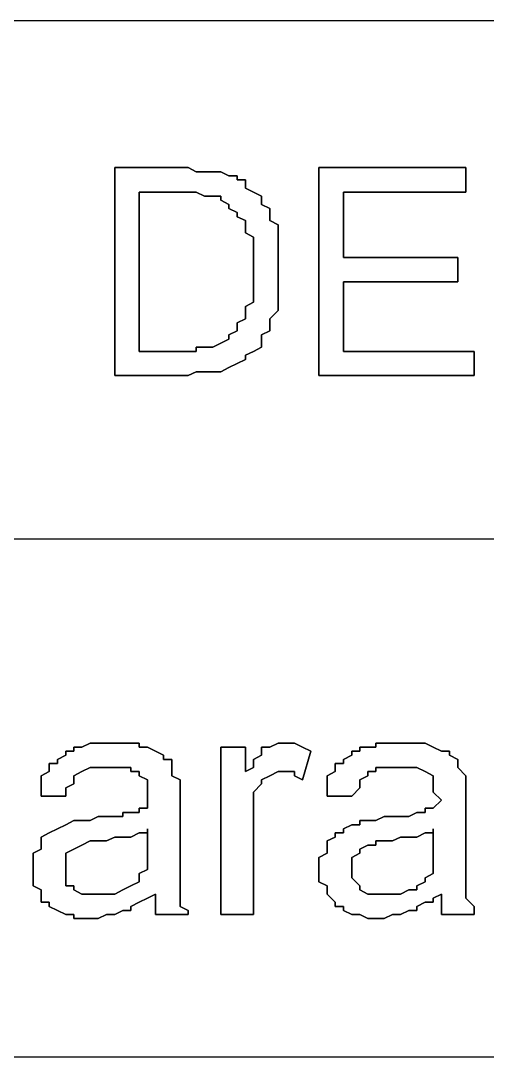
# Model space of a CAD drawing. Header units: metres. Extents: x 2.9 to 42.8, y 1.7 to 28.7.
# Drawn here: x 38.5992 to 38.8006, y 10.3611 to 10.8091 of the extents above; entities that cross this region are included whole.
import ezdxf

# ---------------------------------------------------------------- set-up
doc = ezdxf.new("R2010")
doc.units = ezdxf.units.M
doc.layers.add('NEGRO', color=7, linetype='Continuous')

msp = doc.modelspace()

# ---------------------------------------------------------------- linework, layer by layer
at = {"layer": 'NEGRO', "lineweight": -3}
for points in [[(42.3545, 10.8091), (36.389, 10.8091)], [(38.668, 10.7456), (38.6398, 10.7456), (38.668, 10.7456)], [(38.6398, 10.7456), (38.6398, 10.6557), (38.6398, 10.7456)], [(38.6715, 10.7456), (38.668, 10.7456), (38.6715, 10.7456)], [(38.675, 10.7438), (38.6715, 10.7456), (38.675, 10.7438)], [(38.6786, 10.7438), (38.675, 10.7438), (38.6786, 10.7438)], [(38.6821, 10.7438), (38.6786, 10.7438), (38.6821, 10.7438)], [(38.6856, 10.7438), (38.6821, 10.7438), (38.6856, 10.7438)], [(38.6891, 10.7421), (38.6856, 10.7438), (38.6891, 10.7421)], [(38.7914, 10.7456), (38.7279, 10.7456), (38.7914, 10.7456)], [(38.7279, 10.7456), (38.7279, 10.6557), (38.7279, 10.7456)], [(38.7914, 10.735), (38.7914, 10.7456), (38.7914, 10.735)], [(38.6927, 10.7421), (38.6891, 10.7421), (38.6927, 10.7421)], [(38.6927, 10.7403), (38.6927, 10.7421), (38.6927, 10.7403)], [(38.6962, 10.7403), (38.6927, 10.7403), (38.6962, 10.7403)], [(38.6962, 10.7386), (38.6962, 10.7403), (38.6962, 10.7386)], [(38.6962, 10.7368), (38.6962, 10.7386), (38.6962, 10.7368)], [(38.6503, 10.6662), (38.6503, 10.735), (38.6503, 10.6662)], [(38.6503, 10.735), (38.668, 10.735), (38.6503, 10.735)], [(38.668, 10.735), (38.6715, 10.735), (38.668, 10.735)], [(38.6715, 10.735), (38.675, 10.735), (38.6715, 10.735)], [(38.675, 10.735), (38.6786, 10.7333), (38.675, 10.735)], [(38.6997, 10.735), (38.6962, 10.7368), (38.6997, 10.735)], [(38.7032, 10.7333), (38.6997, 10.735), (38.7032, 10.7333)], [(38.7385, 10.7068), (38.7385, 10.735), (38.7385, 10.7068)], [(38.7385, 10.735), (38.7914, 10.735), (38.7385, 10.735)], [(38.6786, 10.7333), (38.6821, 10.7333), (38.6786, 10.7333)], [(38.6821, 10.7333), (38.6856, 10.7333), (38.6821, 10.7333)], [(38.6856, 10.7333), (38.6856, 10.7315), (38.6856, 10.7333)], [(38.6856, 10.7315), (38.6891, 10.7297), (38.6856, 10.7315)], [(38.6891, 10.7297), (38.6891, 10.728), (38.6891, 10.7297)], [(38.7032, 10.7315), (38.7032, 10.7333), (38.7032, 10.7315)], [(38.7032, 10.7297), (38.7032, 10.7315), (38.7032, 10.7297)], [(38.7068, 10.728), (38.7032, 10.7297), (38.7068, 10.728)], [(38.6891, 10.728), (38.6927, 10.7262), (38.6891, 10.728)], [(38.6927, 10.7262), (38.6927, 10.7244), (38.6927, 10.7262)], [(38.7068, 10.7262), (38.7068, 10.728), (38.7068, 10.7262)], [(38.7068, 10.7244), (38.7068, 10.7262), (38.7068, 10.7244)], [(38.6927, 10.7244), (38.6962, 10.7227), (38.6927, 10.7244)], [(38.6962, 10.7227), (38.6962, 10.7209), (38.6962, 10.7227)], [(38.6962, 10.7209), (38.6962, 10.7192), (38.6962, 10.7209)], [(38.7068, 10.7227), (38.7068, 10.7244), (38.7068, 10.7227)], [(38.7103, 10.7209), (38.7068, 10.7227), (38.7103, 10.7209)], [(38.7103, 10.7192), (38.7103, 10.7209), (38.7103, 10.7192)], [(38.6962, 10.7192), (38.6962, 10.7174), (38.6962, 10.7192)], [(38.6962, 10.7174), (38.6997, 10.7156), (38.6962, 10.7174)], [(38.7103, 10.7156), (38.7103, 10.7192), (38.7103, 10.7156)], [(38.6997, 10.7156), (38.6997, 10.7139), (38.6997, 10.7156)], [(38.6997, 10.7139), (38.6997, 10.7103), (38.6997, 10.7139)], [(38.7103, 10.7139), (38.7103, 10.7156), (38.7103, 10.7139)], [(38.7103, 10.7121), (38.7103, 10.7139), (38.7103, 10.7121)], [(38.7103, 10.7103), (38.7103, 10.7121), (38.7103, 10.7103)], [(38.6997, 10.7103), (38.6997, 10.7086), (38.6997, 10.7103)], [(38.6997, 10.7086), (38.6997, 10.7068), (38.6997, 10.7086)], [(38.7103, 10.7086), (38.7103, 10.7103), (38.7103, 10.7086)], [(38.7103, 10.705), (38.7103, 10.7086), (38.7103, 10.705)], [(38.6997, 10.7068), (38.6997, 10.7033), (38.6997, 10.7068)], [(38.6997, 10.7033), (38.6997, 10.7015), (38.6997, 10.7033)], [(38.7103, 10.7033), (38.7103, 10.705), (38.7103, 10.7033)], [(38.7103, 10.7015), (38.7103, 10.7033), (38.7103, 10.7015)], [(38.7879, 10.7068), (38.7385, 10.7068), (38.7879, 10.7068)], [(38.7879, 10.6962), (38.7879, 10.7068), (38.7879, 10.6962)], [(38.6997, 10.7015), (38.6997, 10.698), (38.6997, 10.7015)], [(38.7103, 10.698), (38.7103, 10.7015), (38.7103, 10.698)], [(38.6997, 10.698), (38.6997, 10.6962), (38.6997, 10.698)], [(38.6997, 10.6962), (38.6997, 10.6945), (38.6997, 10.6962)], [(38.6997, 10.6945), (38.6997, 10.6927), (38.6997, 10.6945)], [(38.7103, 10.6962), (38.7103, 10.698), (38.7103, 10.6962)], [(38.7103, 10.6945), (38.7103, 10.6962), (38.7103, 10.6945)], [(38.7103, 10.6927), (38.7103, 10.6945), (38.7103, 10.6927)], [(38.7385, 10.6662), (38.7385, 10.6962), (38.7385, 10.6662)], [(38.7385, 10.6962), (38.7879, 10.6962), (38.7385, 10.6962)], [(38.6997, 10.6927), (38.6997, 10.6892), (38.6997, 10.6927)], [(38.7103, 10.6892), (38.7103, 10.6927), (38.7103, 10.6892)], [(38.6997, 10.6874), (38.6962, 10.6856), (38.6997, 10.6874)], [(38.6962, 10.6856), (38.6962, 10.6839), (38.6962, 10.6856)], [(38.6997, 10.6892), (38.6997, 10.6874), (38.6997, 10.6892)], [(38.7103, 10.6874), (38.7103, 10.6892), (38.7103, 10.6874)], [(38.7103, 10.6856), (38.7103, 10.6874), (38.7103, 10.6856)], [(38.7103, 10.6839), (38.7103, 10.6856), (38.7103, 10.6839)], [(38.6962, 10.6839), (38.6962, 10.6821), (38.6962, 10.6839)], [(38.6962, 10.6821), (38.6962, 10.6803), (38.6962, 10.6821)], [(38.7068, 10.6803), (38.7103, 10.6839), (38.7068, 10.6803)], [(38.6962, 10.6803), (38.6927, 10.6786), (38.6962, 10.6803)], [(38.6927, 10.6786), (38.6927, 10.6768), (38.6927, 10.6786)], [(38.6927, 10.6768), (38.6927, 10.6751), (38.6927, 10.6768)], [(38.7068, 10.6786), (38.7068, 10.6803), (38.7068, 10.6786)], [(38.7068, 10.6768), (38.7068, 10.6786), (38.7068, 10.6768)], [(38.7068, 10.6751), (38.7068, 10.6768), (38.7068, 10.6751)], [(38.6891, 10.6715), (38.6856, 10.6698), (38.6891, 10.6715)], [(38.6927, 10.6751), (38.6891, 10.6733), (38.6927, 10.6751)], [(38.6891, 10.6733), (38.6891, 10.6715), (38.6891, 10.6733)], [(38.7032, 10.6733), (38.7068, 10.6751), (38.7032, 10.6733)], [(38.7032, 10.6715), (38.7032, 10.6733), (38.7032, 10.6715)], [(38.7032, 10.6698), (38.7032, 10.6715), (38.7032, 10.6698)], [(38.6786, 10.668), (38.675, 10.668), (38.6786, 10.668)], [(38.675, 10.668), (38.675, 10.6662), (38.675, 10.668)], [(38.6821, 10.668), (38.6786, 10.668), (38.6821, 10.668)], [(38.6856, 10.6698), (38.6821, 10.668), (38.6856, 10.6698)], [(38.6997, 10.6662), (38.7032, 10.668), (38.6997, 10.6662)], [(38.7032, 10.668), (38.7032, 10.6698), (38.7032, 10.668)], [(38.668, 10.6662), (38.6503, 10.6662), (38.668, 10.6662)], [(38.6715, 10.6662), (38.668, 10.6662), (38.6715, 10.6662)], [(38.675, 10.6662), (38.6715, 10.6662), (38.675, 10.6662)], [(38.6927, 10.6609), (38.6962, 10.6627), (38.6927, 10.6609)], [(38.6962, 10.6645), (38.6997, 10.6662), (38.6962, 10.6645)], [(38.6962, 10.6627), (38.6962, 10.6645), (38.6962, 10.6627)], [(38.795, 10.6662), (38.7385, 10.6662), (38.795, 10.6662)], [(38.795, 10.6557), (38.795, 10.6662), (38.795, 10.6557)], [(38.6856, 10.6574), (38.6891, 10.6592), (38.6856, 10.6574)], [(38.6891, 10.6592), (38.6927, 10.6609), (38.6891, 10.6592)], [(38.6398, 10.6557), (38.6715, 10.6557), (38.6398, 10.6557)], [(38.6715, 10.6557), (38.675, 10.6574), (38.6715, 10.6557)], [(38.675, 10.6574), (38.6786, 10.6574), (38.675, 10.6574)], [(38.6786, 10.6574), (38.6821, 10.6574), (38.6786, 10.6574)], [(38.6821, 10.6574), (38.6856, 10.6574), (38.6821, 10.6574)], [(38.7279, 10.6557), (38.795, 10.6557), (38.7279, 10.6557)], [(42.3545, 10.5851), (36.389, 10.5851)], [(38.6292, 10.4969), (38.6256, 10.4951), (38.6292, 10.4969)], [(38.6327, 10.4969), (38.6292, 10.4969), (38.6327, 10.4969)], [(38.6362, 10.4969), (38.6327, 10.4969), (38.6362, 10.4969)], [(38.6398, 10.4969), (38.6362, 10.4969), (38.6398, 10.4969)], [(38.6433, 10.4969), (38.6398, 10.4969), (38.6433, 10.4969)], [(38.6468, 10.4969), (38.6433, 10.4969), (38.6468, 10.4969)], [(38.6503, 10.4969), (38.6468, 10.4969), (38.6503, 10.4969)], [(38.6503, 10.4951), (38.6503, 10.4969), (38.6503, 10.4951)], [(38.7103, 10.4969), (38.7068, 10.4951), (38.7103, 10.4969)], [(38.7138, 10.4969), (38.7103, 10.4969), (38.7138, 10.4969)], [(38.7174, 10.4969), (38.7138, 10.4969), (38.7174, 10.4969)], [(38.7209, 10.4951), (38.7174, 10.4969), (38.7209, 10.4951)], [(38.7562, 10.4969), (38.7526, 10.4969), (38.7562, 10.4969)], [(38.7526, 10.4969), (38.7526, 10.4951), (38.7526, 10.4969)], [(38.7597, 10.4969), (38.7562, 10.4969), (38.7597, 10.4969)], [(38.7632, 10.4969), (38.7597, 10.4969), (38.7632, 10.4969)], [(38.7668, 10.4969), (38.7632, 10.4969), (38.7668, 10.4969)], [(38.7703, 10.4969), (38.7668, 10.4969), (38.7703, 10.4969)], [(38.7738, 10.4969), (38.7703, 10.4969), (38.7738, 10.4969)], [(38.7773, 10.4951), (38.7738, 10.4969), (38.7773, 10.4951)], [(38.6221, 10.4934), (38.6186, 10.4934), (38.6221, 10.4934)], [(38.6186, 10.4934), (38.6186, 10.4916), (38.6186, 10.4934)], [(38.6256, 10.4951), (38.6221, 10.4951), (38.6256, 10.4951)], [(38.6221, 10.4951), (38.6221, 10.4934), (38.6221, 10.4951)], [(38.6539, 10.4951), (38.6503, 10.4951), (38.6539, 10.4951)], [(38.6574, 10.4934), (38.6539, 10.4951), (38.6574, 10.4934)], [(38.6609, 10.4916), (38.6574, 10.4934), (38.6609, 10.4916)], [(38.6962, 10.4951), (38.6856, 10.4951), (38.6962, 10.4951)], [(38.6856, 10.4951), (38.6856, 10.4228), (38.6856, 10.4951)], [(38.6962, 10.4846), (38.6962, 10.4951), (38.6962, 10.4846)], [(38.7068, 10.4951), (38.7032, 10.4951), (38.7068, 10.4951)], [(38.7032, 10.4951), (38.7032, 10.4934), (38.7032, 10.4951)], [(38.7032, 10.4934), (38.7032, 10.4916), (38.7032, 10.4934)], [(38.7244, 10.4934), (38.7209, 10.4951), (38.7244, 10.4934)], [(38.7209, 10.481), (38.7244, 10.4934), (38.7209, 10.481)], [(38.7456, 10.4934), (38.7421, 10.4934), (38.7456, 10.4934)], [(38.7421, 10.4934), (38.7421, 10.4916), (38.7421, 10.4934)], [(38.7491, 10.4951), (38.7456, 10.4951), (38.7491, 10.4951)], [(38.7456, 10.4951), (38.7456, 10.4934), (38.7456, 10.4951)], [(38.7526, 10.4951), (38.7491, 10.4951), (38.7526, 10.4951)], [(38.7809, 10.4934), (38.7773, 10.4951), (38.7809, 10.4934)], [(38.7844, 10.4934), (38.7809, 10.4934), (38.7844, 10.4934)], [(38.7844, 10.4916), (38.7844, 10.4934), (38.7844, 10.4916)], [(38.6151, 10.4881), (38.6115, 10.4881), (38.6151, 10.4881)], [(38.6115, 10.4881), (38.6115, 10.4863), (38.6115, 10.4881)], [(38.6186, 10.4916), (38.6151, 10.4898), (38.6186, 10.4916)], [(38.6151, 10.4898), (38.6151, 10.4881), (38.6151, 10.4898)], [(38.6609, 10.4898), (38.6609, 10.4916), (38.6609, 10.4898)], [(38.6644, 10.4898), (38.6609, 10.4898), (38.6644, 10.4898)], [(38.6644, 10.4881), (38.6644, 10.4898), (38.6644, 10.4881)], [(38.6644, 10.4863), (38.6644, 10.4881), (38.6644, 10.4863)], [(38.7032, 10.4916), (38.6997, 10.4898), (38.7032, 10.4916)], [(38.6997, 10.4898), (38.6997, 10.4863), (38.6997, 10.4898)], [(38.7385, 10.4881), (38.735, 10.4881), (38.7385, 10.4881)], [(38.735, 10.4881), (38.735, 10.4863), (38.735, 10.4881)], [(38.7421, 10.4916), (38.7385, 10.4898), (38.7421, 10.4916)], [(38.7385, 10.4898), (38.7385, 10.4881), (38.7385, 10.4898)], [(38.7879, 10.4898), (38.7844, 10.4916), (38.7879, 10.4898)], [(38.7879, 10.4881), (38.7879, 10.4898), (38.7879, 10.4881)], [(38.7879, 10.4863), (38.7879, 10.4881), (38.7879, 10.4863)], [(38.6115, 10.4846), (38.608, 10.4828), (38.6115, 10.4846)], [(38.6115, 10.4863), (38.6115, 10.4846), (38.6115, 10.4863)], [(38.6221, 10.4828), (38.6256, 10.4846), (38.6221, 10.4828)], [(38.6256, 10.4846), (38.6292, 10.4863), (38.6256, 10.4846)], [(38.6292, 10.4863), (38.6327, 10.4863), (38.6292, 10.4863)], [(38.6327, 10.4863), (38.6362, 10.4863), (38.6327, 10.4863)], [(38.6362, 10.4863), (38.6398, 10.4863), (38.6362, 10.4863)], [(38.6398, 10.4863), (38.6433, 10.4863), (38.6398, 10.4863)], [(38.6433, 10.4863), (38.6468, 10.4863), (38.6433, 10.4863)], [(38.6468, 10.4863), (38.6468, 10.4846), (38.6468, 10.4863)], [(38.6468, 10.4846), (38.6503, 10.4846), (38.6468, 10.4846)], [(38.6503, 10.4846), (38.6503, 10.4828), (38.6503, 10.4846)], [(38.6644, 10.4828), (38.6644, 10.4863), (38.6644, 10.4828)], [(38.6997, 10.4863), (38.6962, 10.4846), (38.6997, 10.4863)], [(38.7068, 10.4828), (38.7103, 10.4846), (38.7068, 10.4828)], [(38.7103, 10.4846), (38.7138, 10.4846), (38.7103, 10.4846)], [(38.7138, 10.4846), (38.7174, 10.4846), (38.7138, 10.4846)], [(38.7174, 10.4846), (38.7174, 10.4828), (38.7174, 10.4846)], [(38.735, 10.4846), (38.7315, 10.4828), (38.735, 10.4846)], [(38.735, 10.4863), (38.735, 10.4846), (38.735, 10.4863)], [(38.7491, 10.4828), (38.7491, 10.4846), (38.7491, 10.4828)], [(38.7491, 10.4846), (38.7526, 10.4846), (38.7491, 10.4846)], [(38.7526, 10.4846), (38.7526, 10.4863), (38.7526, 10.4846)], [(38.7526, 10.4863), (38.7562, 10.4863), (38.7526, 10.4863)], [(38.7562, 10.4863), (38.7597, 10.4863), (38.7562, 10.4863)], [(38.7597, 10.4863), (38.7632, 10.4863), (38.7597, 10.4863)], [(38.7632, 10.4863), (38.7668, 10.4863), (38.7632, 10.4863)], [(38.7668, 10.4863), (38.7703, 10.4863), (38.7668, 10.4863)], [(38.7703, 10.4863), (38.7738, 10.4846), (38.7703, 10.4863)], [(38.7738, 10.4846), (38.7773, 10.4828), (38.7738, 10.4846)], [(38.7914, 10.4828), (38.7879, 10.4863), (38.7914, 10.4828)], [(38.608, 10.4828), (38.608, 10.4793), (38.608, 10.4828)], [(38.608, 10.4793), (38.608, 10.4775), (38.608, 10.4793)], [(38.6186, 10.4775), (38.6221, 10.4793), (38.6186, 10.4775)], [(38.6221, 10.481), (38.6221, 10.4828), (38.6221, 10.481)], [(38.6221, 10.4793), (38.6221, 10.481), (38.6221, 10.4793)], [(38.6503, 10.4828), (38.6539, 10.481), (38.6503, 10.4828)], [(38.6539, 10.481), (38.6539, 10.4793), (38.6539, 10.481)], [(38.6539, 10.4793), (38.6539, 10.4775), (38.6539, 10.4793)], [(38.668, 10.481), (38.6644, 10.4828), (38.668, 10.481)], [(38.668, 10.4793), (38.668, 10.481), (38.668, 10.4793)], [(38.668, 10.4775), (38.668, 10.4793), (38.668, 10.4775)], [(38.6997, 10.4757), (38.7032, 10.4793), (38.6997, 10.4757)], [(38.7032, 10.481), (38.7068, 10.4828), (38.7032, 10.481)], [(38.7032, 10.4793), (38.7032, 10.481), (38.7032, 10.4793)], [(38.7174, 10.4828), (38.7209, 10.481), (38.7174, 10.4828)], [(38.7315, 10.4828), (38.7315, 10.4793), (38.7315, 10.4828)], [(38.7315, 10.4793), (38.7315, 10.4775), (38.7315, 10.4793)], [(38.7456, 10.481), (38.7491, 10.4828), (38.7456, 10.481)], [(38.7456, 10.4793), (38.7456, 10.481), (38.7456, 10.4793)], [(38.7456, 10.4775), (38.7456, 10.4793), (38.7456, 10.4775)], [(38.7773, 10.4828), (38.7773, 10.481), (38.7773, 10.4828)], [(38.7773, 10.481), (38.7773, 10.4793), (38.7773, 10.481)], [(38.7773, 10.4793), (38.7773, 10.4775), (38.7773, 10.4793)], [(38.7914, 10.481), (38.7914, 10.4828), (38.7914, 10.481)], [(38.7914, 10.4793), (38.7914, 10.481), (38.7914, 10.4793)], [(38.7914, 10.4775), (38.7914, 10.4793), (38.7914, 10.4775)], [(38.608, 10.4775), (38.608, 10.474), (38.608, 10.4775)], [(38.6186, 10.474), (38.6186, 10.4775), (38.6186, 10.474)], [(38.6539, 10.4775), (38.6539, 10.4757), (38.6539, 10.4775)], [(38.6539, 10.4757), (38.6539, 10.4722), (38.6539, 10.4757)], [(38.668, 10.4757), (38.668, 10.4775), (38.668, 10.4757)], [(38.668, 10.4722), (38.668, 10.4757), (38.668, 10.4722)], [(38.6997, 10.4722), (38.6997, 10.4757), (38.6997, 10.4722)], [(38.7315, 10.4775), (38.7315, 10.474), (38.7315, 10.4775)], [(38.7421, 10.474), (38.7456, 10.4775), (38.7421, 10.474)], [(38.7773, 10.4775), (38.7773, 10.4757), (38.7773, 10.4775)], [(38.7773, 10.4757), (38.7809, 10.4722), (38.7773, 10.4757)], [(38.7914, 10.4757), (38.7914, 10.4775), (38.7914, 10.4757)], [(38.7914, 10.4722), (38.7914, 10.4757), (38.7914, 10.4722)], [(38.608, 10.474), (38.6186, 10.474), (38.608, 10.474)], [(38.6539, 10.4722), (38.6539, 10.4687), (38.6539, 10.4722)], [(38.668, 10.4704), (38.668, 10.4722), (38.668, 10.4704)], [(38.668, 10.4528), (38.668, 10.4704), (38.668, 10.4528)], [(38.6997, 10.4704), (38.6997, 10.4722), (38.6997, 10.4704)], [(38.6997, 10.4687), (38.6997, 10.4704), (38.6997, 10.4687)], [(38.7315, 10.474), (38.7421, 10.474), (38.7315, 10.474)], [(38.7809, 10.4722), (38.7773, 10.4687), (38.7809, 10.4722)], [(38.7914, 10.4704), (38.7914, 10.4722), (38.7914, 10.4704)], [(38.7914, 10.4528), (38.7914, 10.4704), (38.7914, 10.4528)], [(38.6468, 10.4669), (38.6433, 10.4669), (38.6468, 10.4669)], [(38.6433, 10.4669), (38.6433, 10.4652), (38.6433, 10.4669)], [(38.6503, 10.4669), (38.6468, 10.4669), (38.6503, 10.4669)], [(38.6539, 10.4687), (38.6503, 10.4687), (38.6539, 10.4687)], [(38.6503, 10.4687), (38.6503, 10.4669), (38.6503, 10.4687)], [(38.6997, 10.4669), (38.6997, 10.4687), (38.6997, 10.4669)], [(38.6997, 10.4634), (38.6997, 10.4669), (38.6997, 10.4634)], [(38.7703, 10.4669), (38.7668, 10.4652), (38.7703, 10.4669)], [(38.7738, 10.4669), (38.7703, 10.4669), (38.7738, 10.4669)], [(38.7773, 10.4687), (38.7738, 10.4687), (38.7773, 10.4687)], [(38.7738, 10.4687), (38.7738, 10.4669), (38.7738, 10.4687)], [(38.6186, 10.4616), (38.6151, 10.4599), (38.6186, 10.4616)], [(38.6221, 10.4634), (38.6186, 10.4616), (38.6221, 10.4634)], [(38.6256, 10.4634), (38.6221, 10.4634), (38.6256, 10.4634)], [(38.6292, 10.4634), (38.6256, 10.4634), (38.6292, 10.4634)], [(38.6327, 10.4652), (38.6292, 10.4634), (38.6327, 10.4652)], [(38.6362, 10.4652), (38.6327, 10.4652), (38.6362, 10.4652)], [(38.6398, 10.4652), (38.6362, 10.4652), (38.6398, 10.4652)], [(38.6433, 10.4652), (38.6398, 10.4652), (38.6433, 10.4652)], [(38.6997, 10.4616), (38.6997, 10.4634), (38.6997, 10.4616)], [(38.6997, 10.4228), (38.6997, 10.4616), (38.6997, 10.4228)], [(38.7421, 10.4616), (38.7385, 10.4599), (38.7421, 10.4616)], [(38.7456, 10.4616), (38.7421, 10.4616), (38.7456, 10.4616)], [(38.7491, 10.4634), (38.7456, 10.4634), (38.7491, 10.4634)], [(38.7456, 10.4634), (38.7456, 10.4616), (38.7456, 10.4634)], [(38.7526, 10.4634), (38.7491, 10.4634), (38.7526, 10.4634)], [(38.7562, 10.4652), (38.7526, 10.4634), (38.7562, 10.4652)], [(38.7597, 10.4652), (38.7562, 10.4652), (38.7597, 10.4652)], [(38.7632, 10.4652), (38.7597, 10.4652), (38.7632, 10.4652)], [(38.7668, 10.4652), (38.7632, 10.4652), (38.7668, 10.4652)], [(38.6115, 10.4581), (38.608, 10.4563), (38.6115, 10.4581)], [(38.6151, 10.4599), (38.6115, 10.4581), (38.6151, 10.4599)], [(38.6468, 10.4563), (38.6503, 10.4581), (38.6468, 10.4563)], [(38.6503, 10.4581), (38.6539, 10.4581), (38.6503, 10.4581)], [(38.6539, 10.4599), (38.6539, 10.4546), (38.6539, 10.4599)], [(38.6539, 10.4581), (38.6539, 10.4599), (38.6539, 10.4581)], [(38.7385, 10.4581), (38.735, 10.4581), (38.7385, 10.4581)], [(38.735, 10.4581), (38.735, 10.4563), (38.735, 10.4581)], [(38.7385, 10.4599), (38.7385, 10.4581), (38.7385, 10.4599)], [(38.7703, 10.4563), (38.7738, 10.4581), (38.7703, 10.4563)], [(38.7738, 10.4581), (38.7773, 10.4581), (38.7738, 10.4581)], [(38.7773, 10.4599), (38.7773, 10.4546), (38.7773, 10.4599)], [(38.7773, 10.4581), (38.7773, 10.4599), (38.7773, 10.4581)], [(38.608, 10.4563), (38.608, 10.4546), (38.608, 10.4563)], [(38.608, 10.4546), (38.608, 10.451), (38.608, 10.4546)], [(38.6221, 10.451), (38.6256, 10.4528), (38.6221, 10.451)], [(38.6256, 10.4528), (38.6292, 10.4546), (38.6256, 10.4528)], [(38.6292, 10.4546), (38.6327, 10.4546), (38.6292, 10.4546)], [(38.6327, 10.4546), (38.6362, 10.4546), (38.6327, 10.4546)], [(38.6362, 10.4546), (38.6398, 10.4563), (38.6362, 10.4546)], [(38.6398, 10.4563), (38.6433, 10.4563), (38.6398, 10.4563)], [(38.6433, 10.4563), (38.6468, 10.4563), (38.6433, 10.4563)], [(38.6539, 10.4546), (38.6539, 10.451), (38.6539, 10.4546)], [(38.668, 10.4493), (38.668, 10.4528), (38.668, 10.4493)], [(38.735, 10.4563), (38.7315, 10.4546), (38.735, 10.4563)], [(38.7315, 10.4546), (38.7315, 10.451), (38.7315, 10.4546)], [(38.7456, 10.451), (38.7491, 10.4528), (38.7456, 10.451)], [(38.7491, 10.4528), (38.7526, 10.4528), (38.7491, 10.4528)], [(38.7526, 10.4528), (38.7526, 10.4546), (38.7526, 10.4528)], [(38.7526, 10.4546), (38.7562, 10.4546), (38.7526, 10.4546)], [(38.7562, 10.4546), (38.7597, 10.4546), (38.7562, 10.4546)], [(38.7597, 10.4546), (38.7632, 10.4563), (38.7597, 10.4546)], [(38.7632, 10.4563), (38.7668, 10.4563), (38.7632, 10.4563)], [(38.7668, 10.4563), (38.7703, 10.4563), (38.7668, 10.4563)], [(38.7773, 10.4546), (38.7773, 10.451), (38.7773, 10.4546)], [(38.7914, 10.4493), (38.7914, 10.4528), (38.7914, 10.4493)], [(38.608, 10.451), (38.6045, 10.4493), (38.608, 10.451)], [(38.6045, 10.4493), (38.6045, 10.4475), (38.6045, 10.4493)], [(38.6045, 10.4475), (38.6045, 10.444), (38.6045, 10.4475)], [(38.6186, 10.4493), (38.6221, 10.451), (38.6186, 10.4493)], [(38.6186, 10.4475), (38.6186, 10.4493), (38.6186, 10.4475)], [(38.6186, 10.4457), (38.6186, 10.4475), (38.6186, 10.4457)], [(38.6539, 10.451), (38.6539, 10.4493), (38.6539, 10.451)], [(38.6539, 10.4493), (38.6539, 10.4457), (38.6539, 10.4493)], [(38.668, 10.4457), (38.668, 10.4493), (38.668, 10.4457)], [(38.7315, 10.4493), (38.7279, 10.4475), (38.7315, 10.4493)], [(38.7279, 10.4475), (38.7279, 10.444), (38.7279, 10.4475)], [(38.7315, 10.451), (38.7315, 10.4493), (38.7315, 10.451)], [(38.7421, 10.4475), (38.7456, 10.4493), (38.7421, 10.4475)], [(38.7421, 10.4457), (38.7421, 10.4475), (38.7421, 10.4457)], [(38.7456, 10.4493), (38.7456, 10.451), (38.7456, 10.4493)], [(38.7773, 10.451), (38.7773, 10.4493), (38.7773, 10.451)], [(38.7773, 10.4493), (38.7773, 10.4457), (38.7773, 10.4493)], [(38.7914, 10.4457), (38.7914, 10.4493), (38.7914, 10.4457)], [(38.6045, 10.444), (38.6045, 10.4422), (38.6045, 10.444)], [(38.6186, 10.444), (38.6186, 10.4457), (38.6186, 10.444)], [(38.6186, 10.4422), (38.6186, 10.444), (38.6186, 10.4422)], [(38.6539, 10.4457), (38.6539, 10.444), (38.6539, 10.4457)], [(38.6539, 10.444), (38.6539, 10.4422), (38.6539, 10.444)], [(38.668, 10.444), (38.668, 10.4457), (38.668, 10.444)], [(38.668, 10.4405), (38.668, 10.444), (38.668, 10.4405)], [(38.7279, 10.444), (38.7279, 10.4422), (38.7279, 10.444)], [(38.7421, 10.444), (38.7421, 10.4457), (38.7421, 10.444)], [(38.7421, 10.4422), (38.7421, 10.444), (38.7421, 10.4422)], [(38.7773, 10.4457), (38.7773, 10.444), (38.7773, 10.4457)], [(38.7773, 10.444), (38.7773, 10.4422), (38.7773, 10.444)], [(38.7914, 10.444), (38.7914, 10.4457), (38.7914, 10.444)], [(38.7914, 10.4405), (38.7914, 10.444), (38.7914, 10.4405)], [(38.6045, 10.4422), (38.6045, 10.4387), (38.6045, 10.4422)], [(38.6045, 10.4387), (38.6045, 10.4369), (38.6045, 10.4387)], [(38.6186, 10.4405), (38.6186, 10.4422), (38.6186, 10.4405)], [(38.6186, 10.4387), (38.6186, 10.4405), (38.6186, 10.4387)], [(38.6186, 10.4352), (38.6186, 10.4387), (38.6186, 10.4352)], [(38.6539, 10.4422), (38.6503, 10.4405), (38.6539, 10.4422)], [(38.6503, 10.4405), (38.6503, 10.4387), (38.6503, 10.4405)], [(38.6503, 10.4387), (38.6503, 10.4369), (38.6503, 10.4387)], [(38.668, 10.4387), (38.668, 10.4405), (38.668, 10.4387)], [(38.668, 10.4369), (38.668, 10.4387), (38.668, 10.4369)], [(38.7279, 10.4422), (38.7279, 10.4387), (38.7279, 10.4422)], [(38.7279, 10.4387), (38.7279, 10.4369), (38.7279, 10.4387)], [(38.7421, 10.4405), (38.7421, 10.4422), (38.7421, 10.4405)], [(38.7421, 10.4387), (38.7421, 10.4405), (38.7421, 10.4387)], [(38.7456, 10.4352), (38.7421, 10.4387), (38.7456, 10.4352)], [(38.7773, 10.4405), (38.7738, 10.4387), (38.7773, 10.4405)], [(38.7738, 10.4387), (38.7738, 10.4369), (38.7738, 10.4387)], [(38.7773, 10.4422), (38.7773, 10.4405), (38.7773, 10.4422)], [(38.7914, 10.4387), (38.7914, 10.4405), (38.7914, 10.4387)], [(38.7914, 10.4369), (38.7914, 10.4387), (38.7914, 10.4369)], [(38.6045, 10.4369), (38.6045, 10.4352), (38.6045, 10.4369)], [(38.6045, 10.4352), (38.608, 10.4334), (38.6045, 10.4352)], [(38.6221, 10.4352), (38.6186, 10.4352), (38.6221, 10.4352)], [(38.6221, 10.4334), (38.6221, 10.4352), (38.6221, 10.4334)], [(38.6468, 10.4352), (38.6433, 10.4334), (38.6468, 10.4352)], [(38.6503, 10.4369), (38.6468, 10.4352), (38.6503, 10.4369)], [(38.668, 10.4352), (38.668, 10.4369), (38.668, 10.4352)], [(38.668, 10.4334), (38.668, 10.4352), (38.668, 10.4334)], [(38.7279, 10.4369), (38.7315, 10.4352), (38.7279, 10.4369)], [(38.7315, 10.4352), (38.7315, 10.4334), (38.7315, 10.4352)], [(38.7456, 10.4334), (38.7456, 10.4352), (38.7456, 10.4334)], [(38.7738, 10.4369), (38.7703, 10.4352), (38.7738, 10.4369)], [(38.7703, 10.4352), (38.7703, 10.4334), (38.7703, 10.4352)], [(38.7914, 10.4352), (38.7914, 10.4369), (38.7914, 10.4352)], [(38.7914, 10.4334), (38.7914, 10.4352), (38.7914, 10.4334)], [(38.608, 10.4334), (38.608, 10.4316), (38.608, 10.4334)], [(38.608, 10.4316), (38.608, 10.4281), (38.608, 10.4316)], [(38.6256, 10.4316), (38.6221, 10.4334), (38.6256, 10.4316)], [(38.6292, 10.4316), (38.6256, 10.4316), (38.6292, 10.4316)], [(38.6327, 10.4316), (38.6292, 10.4316), (38.6327, 10.4316)], [(38.6362, 10.4316), (38.6327, 10.4316), (38.6362, 10.4316)], [(38.6398, 10.4316), (38.6362, 10.4316), (38.6398, 10.4316)], [(38.6433, 10.4334), (38.6398, 10.4316), (38.6433, 10.4334)], [(38.6503, 10.4281), (38.6539, 10.4299), (38.6503, 10.4281)], [(38.6539, 10.4299), (38.6574, 10.4316), (38.6539, 10.4299)], [(38.6574, 10.4316), (38.6574, 10.4299), (38.6574, 10.4316)], [(38.6574, 10.4299), (38.6574, 10.4281), (38.6574, 10.4299)], [(38.668, 10.4316), (38.668, 10.4334), (38.668, 10.4316)], [(38.668, 10.4299), (38.668, 10.4316), (38.668, 10.4299)], [(38.668, 10.4263), (38.668, 10.4299), (38.668, 10.4263)], [(38.7315, 10.4334), (38.7315, 10.4316), (38.7315, 10.4334)], [(38.7315, 10.4316), (38.735, 10.4281), (38.7315, 10.4316)], [(38.7491, 10.4316), (38.7456, 10.4334), (38.7491, 10.4316)], [(38.7526, 10.4316), (38.7491, 10.4316), (38.7526, 10.4316)], [(38.7562, 10.4316), (38.7526, 10.4316), (38.7562, 10.4316)], [(38.7597, 10.4316), (38.7562, 10.4316), (38.7597, 10.4316)], [(38.7632, 10.4316), (38.7597, 10.4316), (38.7632, 10.4316)], [(38.7668, 10.4334), (38.7632, 10.4316), (38.7668, 10.4334)], [(38.7703, 10.4334), (38.7668, 10.4334), (38.7703, 10.4334)], [(38.7773, 10.4299), (38.7809, 10.4316), (38.7773, 10.4299)], [(38.7773, 10.4281), (38.7773, 10.4299), (38.7773, 10.4281)], [(38.7809, 10.4316), (38.7809, 10.4299), (38.7809, 10.4316)], [(38.7809, 10.4299), (38.7809, 10.4281), (38.7809, 10.4299)], [(38.7914, 10.4316), (38.7914, 10.4334), (38.7914, 10.4316)], [(38.7914, 10.4299), (38.7914, 10.4316), (38.7914, 10.4299)], [(38.795, 10.4263), (38.7914, 10.4299), (38.795, 10.4263)], [(38.608, 10.4281), (38.6115, 10.4281), (38.608, 10.4281)], [(38.6115, 10.4281), (38.6115, 10.4263), (38.6115, 10.4281)], [(38.6115, 10.4263), (38.6151, 10.4246), (38.6115, 10.4263)], [(38.6468, 10.4263), (38.6503, 10.4281), (38.6468, 10.4263)], [(38.6468, 10.4246), (38.6468, 10.4263), (38.6468, 10.4246)], [(38.6574, 10.4281), (38.6574, 10.4246), (38.6574, 10.4281)], [(38.6715, 10.4246), (38.668, 10.4263), (38.6715, 10.4246)], [(38.735, 10.4281), (38.735, 10.4263), (38.735, 10.4281)], [(38.735, 10.4263), (38.7385, 10.4263), (38.735, 10.4263)], [(38.7385, 10.4263), (38.7385, 10.4246), (38.7385, 10.4263)], [(38.7703, 10.4263), (38.7738, 10.4281), (38.7703, 10.4263)], [(38.7703, 10.4246), (38.7703, 10.4263), (38.7703, 10.4246)], [(38.7738, 10.4281), (38.7773, 10.4281), (38.7738, 10.4281)], [(38.7809, 10.4281), (38.7809, 10.4246), (38.7809, 10.4281)], [(38.795, 10.4246), (38.795, 10.4263), (38.795, 10.4246)], [(38.6151, 10.4246), (38.6186, 10.4228), (38.6151, 10.4246)], [(38.6186, 10.4228), (38.6221, 10.4228), (38.6186, 10.4228)], [(38.6221, 10.4228), (38.6221, 10.4211), (38.6221, 10.4228)], [(38.6221, 10.4211), (38.6256, 10.4211), (38.6221, 10.4211)], [(38.6256, 10.4211), (38.6292, 10.4211), (38.6256, 10.4211)], [(38.6292, 10.4211), (38.6327, 10.4211), (38.6292, 10.4211)], [(38.6327, 10.4211), (38.6362, 10.4228), (38.6327, 10.4211)], [(38.6362, 10.4228), (38.6398, 10.4228), (38.6362, 10.4228)], [(38.6398, 10.4228), (38.6433, 10.4246), (38.6398, 10.4228)], [(38.6433, 10.4246), (38.6468, 10.4246), (38.6433, 10.4246)], [(38.6574, 10.4246), (38.6574, 10.4228), (38.6574, 10.4246)], [(38.6574, 10.4228), (38.6715, 10.4228), (38.6574, 10.4228)], [(38.6715, 10.4228), (38.6715, 10.4246), (38.6715, 10.4228)], [(38.6856, 10.4228), (38.6997, 10.4228), (38.6856, 10.4228)], [(38.7385, 10.4246), (38.7421, 10.4228), (38.7385, 10.4246)], [(38.7421, 10.4228), (38.7456, 10.4228), (38.7421, 10.4228)], [(38.7456, 10.4228), (38.7491, 10.4211), (38.7456, 10.4228)], [(38.7491, 10.4211), (38.7526, 10.4211), (38.7491, 10.4211)], [(38.7526, 10.4211), (38.7562, 10.4211), (38.7526, 10.4211)], [(38.7562, 10.4211), (38.7597, 10.4228), (38.7562, 10.4211)], [(38.7597, 10.4228), (38.7632, 10.4228), (38.7597, 10.4228)], [(38.7632, 10.4228), (38.7668, 10.4246), (38.7632, 10.4228)], [(38.7668, 10.4246), (38.7703, 10.4246), (38.7668, 10.4246)], [(38.7809, 10.4246), (38.7809, 10.4228), (38.7809, 10.4246)], [(38.7809, 10.4228), (38.795, 10.4228), (38.7809, 10.4228)], [(38.795, 10.4228), (38.795, 10.4246), (38.795, 10.4228)], [(42.3545, 10.3611), (36.389, 10.3611)]]:
    msp.add_lwpolyline(points, dxfattribs=at)

doc.saveas('drawing.dxf')
